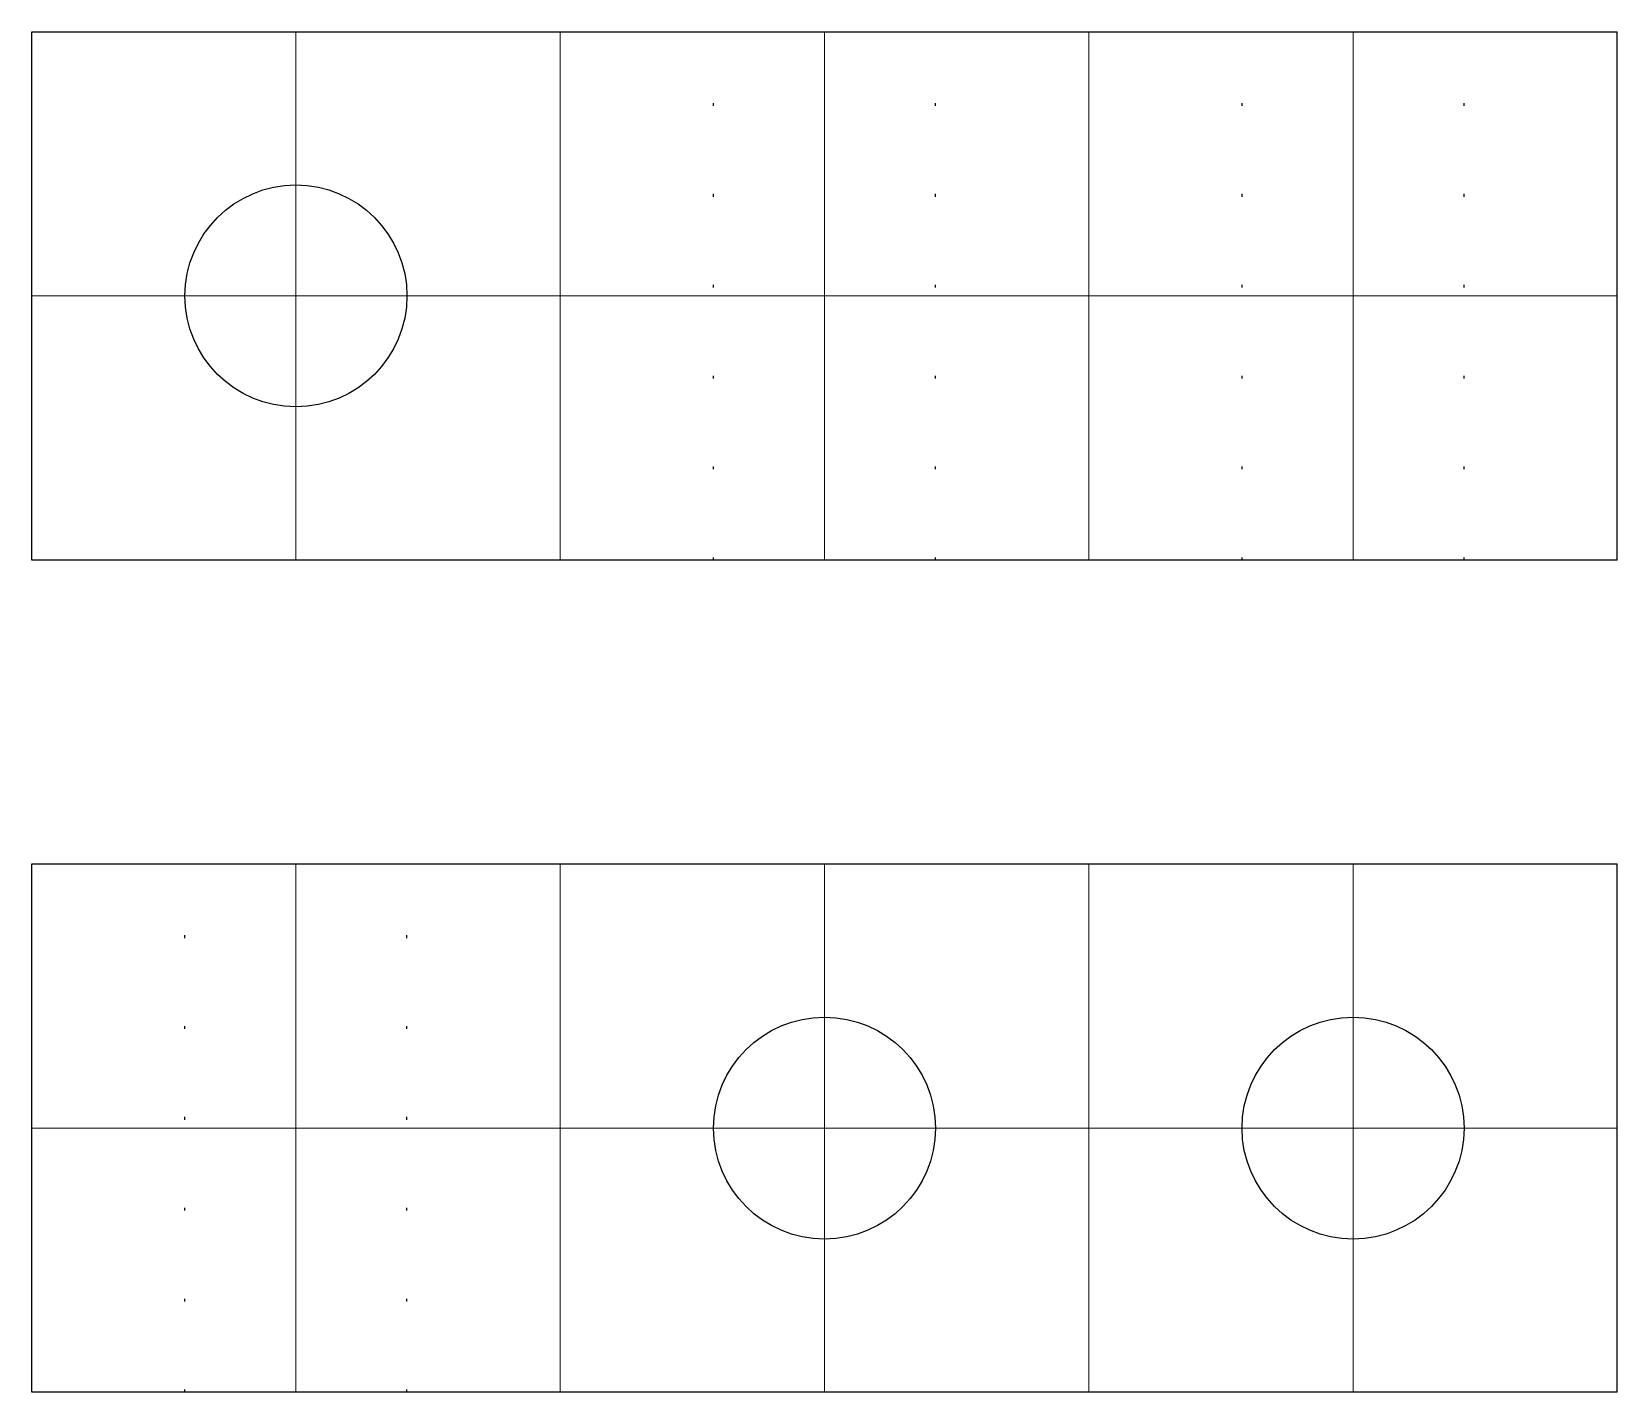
# Model space of a CAD drawing. Header units: millimetres. Extents: x 0 to 57.2, y 0 to 49.
import ezdxf

# ---------------------------------------------------------------- set-up
doc = ezdxf.new("R2010")
doc.units = ezdxf.units.MM
doc.linetypes.add('DOT2', pattern=[3.175, 0, -3.175])
doc.layers.get('0').update_dxf_attribs({"linetype": 'CONTINUOUS', "lineweight": 25, "true_color": 0x000000})
doc.layers.add('Drawings', color=5, linetype='CONTINUOUS', lineweight=0, true_color=0x0000ff)

msp = doc.modelspace()

# ---------------------------------------------------------------- linework, layer by layer
for p, q in [((0, 30), (0, 49.05)), ((0, 49.05), (57.15, 49.05)), ((57.15, 30), (57.15, 49.05)), ((57.15, 30), (0, 30)), ((0, 0), (0, 19.05)), ((0, 19.05), (57.15, 19.05)), ((57.15, 0), (57.15, 19.05)), ((57.15, 0), (0, 0))]:
    msp.add_line(p, q)
at = {"linetype": 'DOT2'}
for p, q in [((24.575, 30), (24.575, 49.05)), ((32.575, 30), (32.575, 49.05)), ((43.625, 30), (43.625, 49.05)), ((51.625, 30), (51.625, 49.05)), ((5.525, 0), (5.525, 19.05)), ((13.525, 0), (13.525, 19.05))]:
    msp.add_line(p, q, dxfattribs=at)
for centre in [(9.525, 39.525), (28.575, 9.525), (47.625, 9.525)]:
    msp.add_circle(centre, 4)
at = {"layer": 'Drawings'}
for p, q in [((9.525, 30), (9.525, 49.05)), ((19.05, 30), (19.05, 49.05)), ((28.575, 30), (28.575, 49.05)), ((38.1, 30), (38.1, 49.05)), ((47.625, 30), (47.625, 49.05)), ((0, 39.525), (57.15, 39.525)), ((9.525, 0), (9.525, 19.05)), ((19.05, 0), (19.05, 19.05)), ((28.575, 0), (28.575, 19.05)), ((38.1, 0), (38.1, 19.05)), ((47.625, 0), (47.625, 19.05)), ((0, 9.525), (57.15, 9.525))]:
    msp.add_line(p, q, dxfattribs=at)

doc.saveas('drawing.dxf')
